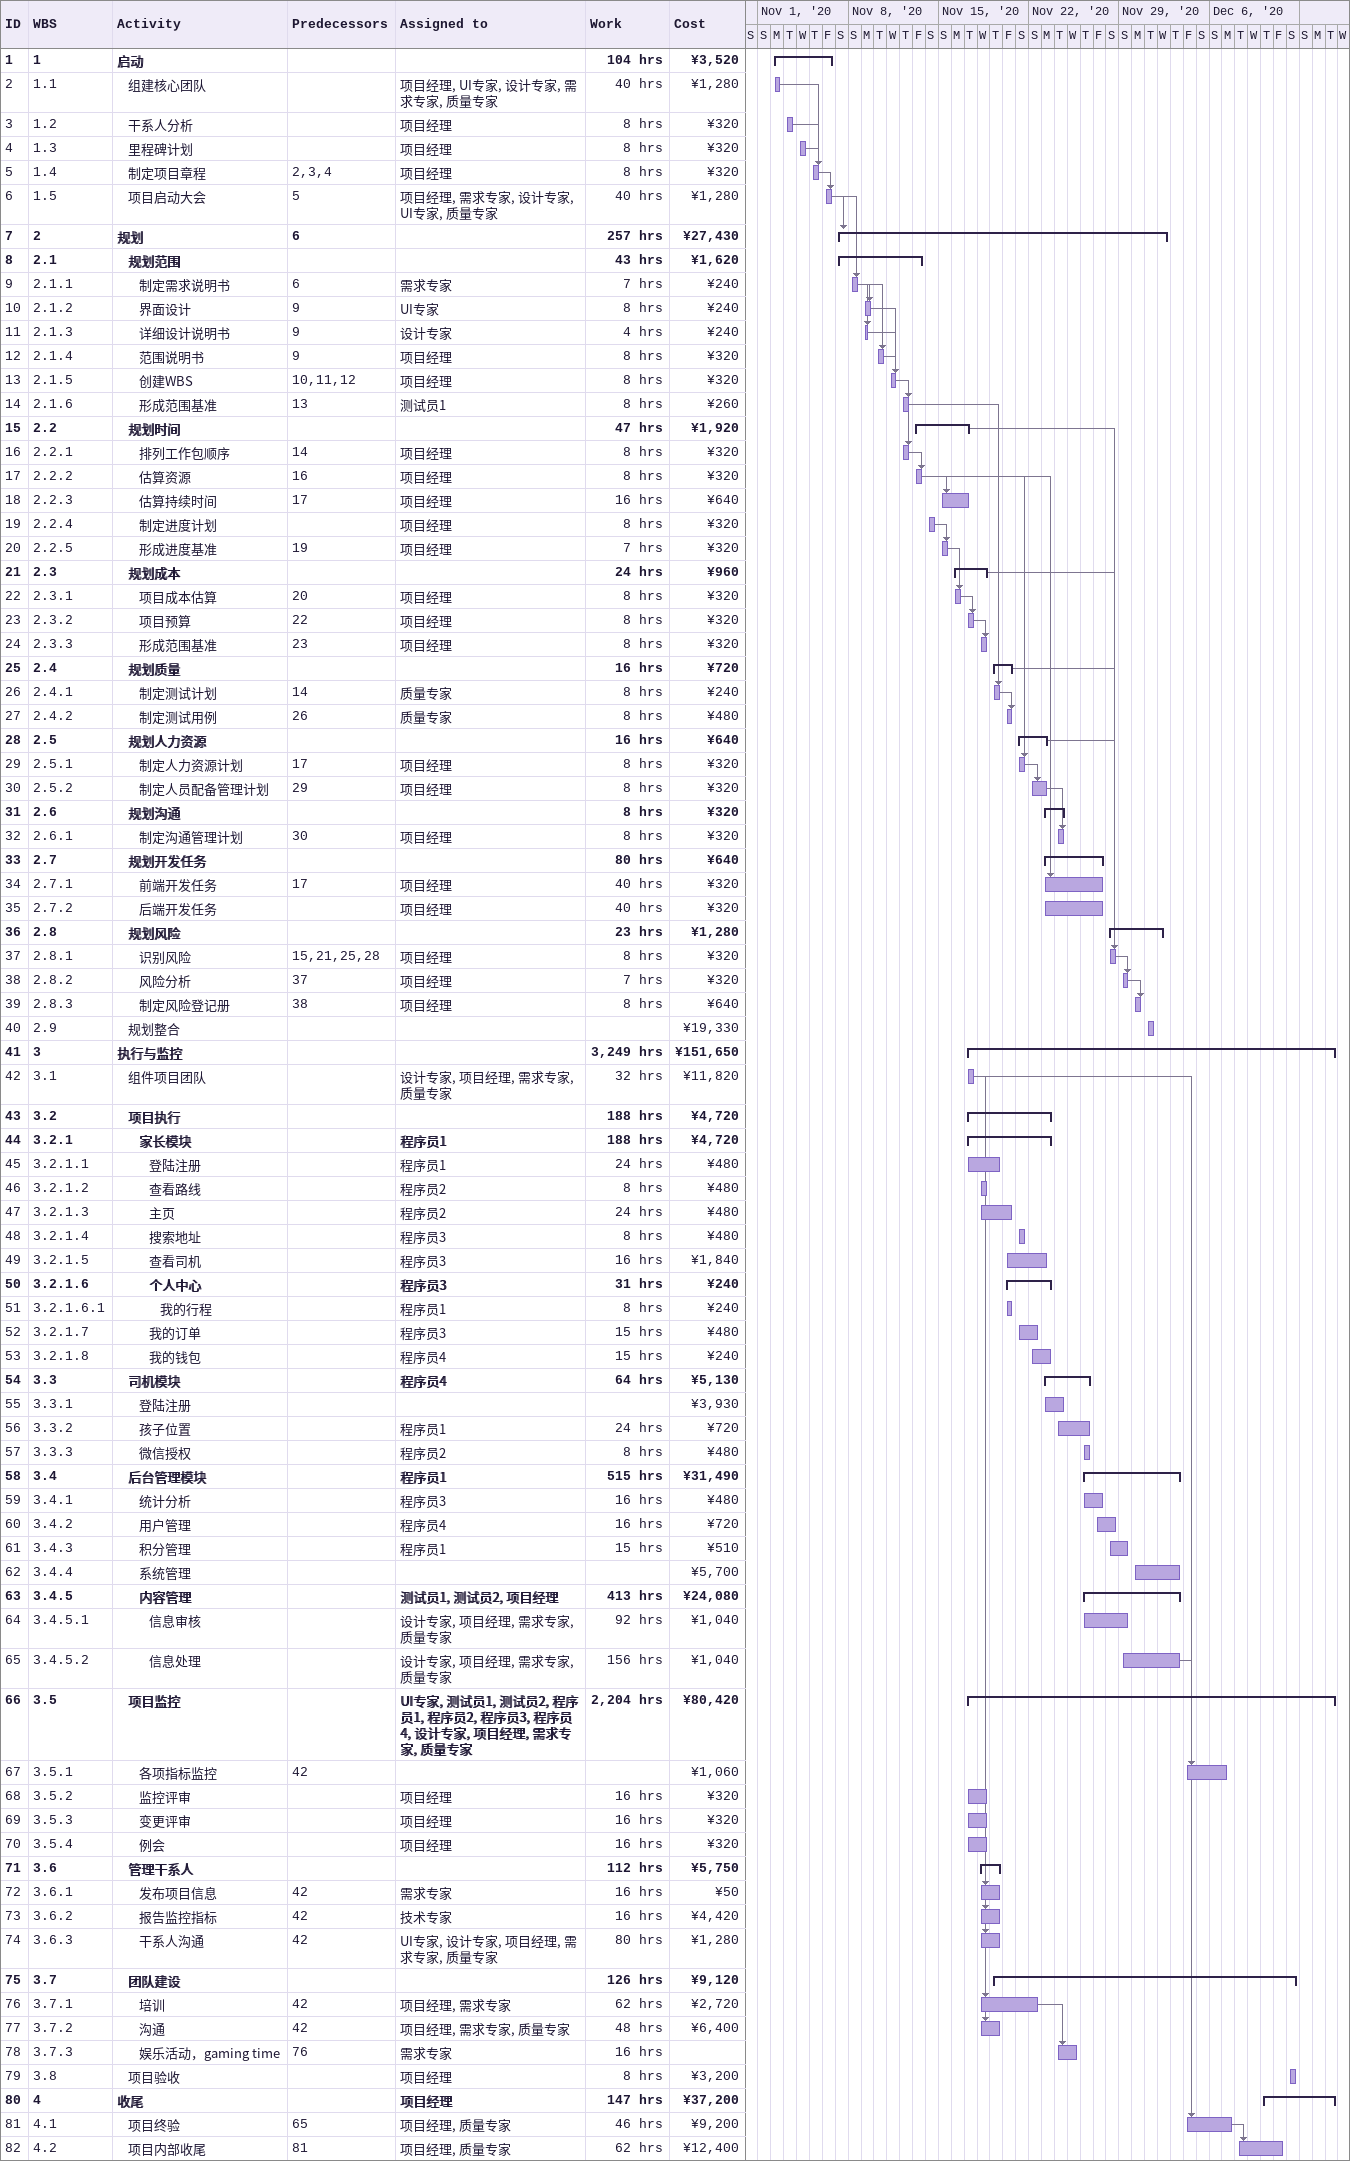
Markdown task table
| ID | WBS | Task | Start | Finish | Predecessors | Resources | Work (h) | Cost (¥) |
|---|---|---|---|---|---|---|---|---|
| 1 | 1 | **启动** | 2020-11-02 | 2020-11-06 |  |  | 104 | 3520 |
| 2 | 1.1 | 组建核心团队 | 2020-11-02 | 2020-11-02 |  | 项目经理, UI专家, 设计专家, 需求专家, 质量专家 | 40 | 1280 |
| 3 | 1.2 | 干系人分析 | 2020-11-03 | 2020-11-03 |  | 项目经理 | 8 | 320 |
| 4 | 1.3 | 里程碑计划 | 2020-11-04 | 2020-11-04 |  | 项目经理 | 8 | 320 |
| 5 | 1.4 | 制定项目章程 | 2020-11-05 | 2020-11-05 | 2, 3, 4 | 项目经理 | 8 | 320 |
| 6 | 1.5 | 项目启动大会 | 2020-11-06 | 2020-11-06 | 5 | 项目经理, 需求专家, 设计专家, UI专家, 质量专家 | 40 | 1280 |
| 7 | 2 | **规划** | 2020-11-07 | 2020-12-02 | 6 |  | 257 | 27430 |
| 8 | 2.1 | **规划范围** | 2020-11-07 | 2020-11-13 |  |  | 43 | 1620 |
| 9 | 2.1.1 | 制定需求说明书 | 2020-11-08 | 2020-11-08 | 6 | 需求专家 | 7 | 240 |
| 10 | 2.1.2 | 界面设计 | 2020-11-09 | 2020-11-09 | 9 | UI专家 | 8 | 240 |
| 11 | 2.1.3 | 详细设计说明书 | 2020-11-09 | 2020-11-09 | 9 | 设计专家 | 4 | 240 |
| 12 | 2.1.4 | 范围说明书 | 2020-11-10 | 2020-11-10 | 9 | 项目经理 | 8 | 320 |
| 13 | 2.1.5 | 创建WBS | 2020-11-11 | 2020-11-11 | 10, 11, 12 | 项目经理 | 8 | 320 |
| 14 | 2.1.6 | 形成范围基准 | 2020-11-12 | 2020-11-12 | 13 | 测试员1 | 8 | 260 |
| 15 | 2.2 | **规划时间** | 2020-11-13 | 2020-11-17 |  |  | 47 | 1920 |
| 16 | 2.2.1 | 排列工作包顺序 | 2020-11-12 | 2020-11-12 | 14 | 项目经理 | 8 | 320 |
| 17 | 2.2.2 | 估算资源 | 2020-11-13 | 2020-11-13 | 16 | 项目经理 | 8 | 320 |
| 18 | 2.2.3 | 估算持续时间 | 2020-11-15 | 2020-11-17 | 17 | 项目经理 | 16 | 640 |
| 19 | 2.2.4 | 制定进度计划 | 2020-11-14 | 2020-11-14 |  | 项目经理 | 8 | 320 |
| 20 | 2.2.5 | 形成进度基准 | 2020-11-15 | 2020-11-15 | 19 | 项目经理 | 7 | 320 |
| 21 | 2.3 | **规划成本** | 2020-11-16 | 2020-11-18 |  |  | 24 | 960 |
| 22 | 2.3.1 | 项目成本估算 | 2020-11-16 | 2020-11-16 | 20 | 项目经理 | 8 | 320 |
| 23 | 2.3.2 | 项目预算 | 2020-11-17 | 2020-11-17 | 22 | 项目经理 | 8 | 320 |
| 24 | 2.3.3 | 形成范围基准 | 2020-11-18 | 2020-11-18 | 23 | 项目经理 | 8 | 320 |
| 25 | 2.4 | **规划质量** | 2020-11-19 | 2020-11-20 |  |  | 16 | 720 |
| 26 | 2.4.1 | 制定测试计划 | 2020-11-19 | 2020-11-19 | 14 | 质量专家 | 8 | 240 |
| 27 | 2.4.2 | 制定测试用例 | 2020-11-20 | 2020-11-20 | 26 | 质量专家 | 8 | 480 |
| 28 | 2.5 | **规划人力资源** | 2020-11-21 | 2020-11-23 |  |  | 16 | 640 |
| 29 | 2.5.1 | 制定人力资源计划 | 2020-11-21 | 2020-11-21 | 17 | 项目经理 | 8 | 320 |
| 30 | 2.5.2 | 制定人员配备管理计划 | 2020-11-22 | 2020-11-23 | 29 | 项目经理 | 8 | 320 |
| 31 | 2.6 | **规划沟通** | 2020-11-23 | 2020-11-24 |  |  | 8 | 320 |
| 32 | 2.6.1 | 制定沟通管理计划 | 2020-11-24 | 2020-11-24 | 30 | 项目经理 | 8 | 320 |
| 33 | 2.7 | **规划开发任务** | 2020-11-23 | 2020-11-27 |  |  | 80 | 640 |
| 34 | 2.7.1 | 前端开发任务 | 2020-11-23 | 2020-11-27 | 17 | 项目经理 | 40 | 320 |
| 35 | 2.7.2 | 后端开发任务 | 2020-11-23 | 2020-11-27 |  | 项目经理 | 40 | 320 |
| 36 | 2.8 | **规划风险** | 2020-11-28 | 2020-12-02 |  |  | 23 | 1280 |
| 37 | 2.8.1 | 识别风险 | 2020-11-28 | 2020-11-28 | 15, 21, 25, 28 | 项目经理 | 8 | 320 |
| 38 | 2.8.2 | 风险分析 | 2020-11-29 | 2020-11-29 | 37 | 项目经理 | 7 | 320 |
| 39 | 2.8.3 | 制定风险登记册 | 2020-11-30 | 2020-11-30 | 38 | 项目经理 | 8 | 640 |
| 40 | 2.9 | 规划整合 | 2020-12-01 | 2020-12-01 |  |  |  | 19330 |
| 41 | 3 | **执行与监控** | 2020-11-17 | 2020-12-15 |  |  | 3249 | 151650 |
| 42 | 3.1 | 组件项目团队 | 2020-11-17 | 2020-11-17 |  | 设计专家, 项目经理, 需求专家, 质量专家 | 32 | 11820 |
| 43 | 3.2 | **项目执行** | 2020-11-17 | 2020-11-23 |  |  | 188 | 4720 |
| 44 | 3.2.1 | **家长模块** | 2020-11-17 | 2020-11-23 |  | 程序员1 | 188 | 4720 |
| 45 | 3.2.1.1 | 登陆注册 | 2020-11-17 | 2020-11-19 |  | 程序员1 | 24 | 480 |
| 46 | 3.2.1.2 | 查看路线 | 2020-11-18 | 2020-11-18 |  | 程序员2 | 8 | 480 |
| 47 | 3.2.1.3 | 主页 | 2020-11-18 | 2020-11-20 |  | 程序员2 | 24 | 480 |
| 48 | 3.2.1.4 | 搜索地址 | 2020-11-21 | 2020-11-21 |  | 程序员3 | 8 | 480 |
| 49 | 3.2.1.5 | 查看司机 | 2020-11-20 | 2020-11-23 |  | 程序员3 | 16 | 1840 |
| 50 | 3.2.1.6 | **个人中心** | 2020-11-20 | 2020-11-23 |  | 程序员3 | 31 | 240 |
| 51 | 3.2.1.6.1 | 我的行程 | 2020-11-20 | 2020-11-20 |  | 程序员1 | 8 | 240 |
| 52 | 3.2.1.7 | 我的订单 | 2020-11-21 | 2020-11-22 |  | 程序员3 | 15 | 480 |
| 53 | 3.2.1.8 | 我的钱包 | 2020-11-22 | 2020-11-23 |  | 程序员4 | 15 | 240 |
| 54 | 3.3 | **司机模块** | 2020-11-23 | 2020-11-26 |  | 程序员4 | 64 | 5130 |
| 55 | 3.3.1 | 登陆注册 | 2020-11-23 | 2020-11-24 |  |  |  | 3930 |
| 56 | 3.3.2 | 孩子位置 | 2020-11-24 | 2020-11-26 |  | 程序员1 | 24 | 720 |
| 57 | 3.3.3 | 微信授权 | 2020-11-26 | 2020-11-26 |  | 程序员2 | 8 | 480 |
| 58 | 3.4 | **后台管理模块** | 2020-11-26 | 2020-12-03 |  | 程序员1 | 515 | 31490 |
| 59 | 3.4.1 | 统计分析 | 2020-11-26 | 2020-11-27 |  | 程序员3 | 16 | 480 |
| 60 | 3.4.2 | 用户管理 | 2020-11-27 | 2020-11-28 |  | 程序员4 | 16 | 720 |
| 61 | 3.4.3 | 积分管理 | 2020-11-28 | 2020-11-29 |  | 程序员1 | 15 | 510 |
| 62 | 3.4.4 | 系统管理 | 2020-11-30 | 2020-12-03 |  |  |  | 5700 |
| 63 | 3.4.5 | **内容管理** | 2020-11-26 | 2020-12-03 |  | 测试员1, 测试员2, 项目经理 | 413 | 24080 |
| 64 | 3.4.5.1 | 信息审核 | 2020-11-26 | 2020-11-29 |  | 设计专家, 项目经理, 需求专家, 质量专家 | 92 | 1040 |
| 65 | 3.4.5.2 | 信息处理 | 2020-11-29 | 2020-12-03 |  | 设计专家, 项目经理, 需求专家, 质量专家 | 156 | 1040 |
| 66 | 3.5 | **项目监控** | 2020-11-17 | 2020-12-15 |  | UI专家, 测试员1, 测试员2, 程序员1, 程序员2, 程序员3, 程序员4, 设计专家, 项目经理, 需求专家, 质量专家 | 2204 | 80420 |
| 67 | 3.5.1 | 各项指标监控 | 2020-12-04 | 2020-12-07 | 42 |  |  | 1060 |
| 68 | 3.5.2 | 监控评审 | 2020-11-17 | 2020-11-18 |  | 项目经理 | 16 | 320 |
| 69 | 3.5.3 | 变更评审 | 2020-11-17 | 2020-11-18 |  | 项目经理 | 16 | 320 |
| 70 | 3.5.4 | 例会 | 2020-11-17 | 2020-11-18 |  | 项目经理 | 16 | 320 |
| 71 | 3.6 | **管理干系人** | 2020-11-18 | 2020-11-19 |  |  | 112 | 5750 |
| 72 | 3.6.1 | 发布项目信息 | 2020-11-18 | 2020-11-19 | 42 | 需求专家 | 16 | 50 |
| 73 | 3.6.2 | 报告监控指标 | 2020-11-18 | 2020-11-19 | 42 | 技术专家 | 16 | 4420 |
| 74 | 3.6.3 | 干系人沟通 | 2020-11-18 | 2020-11-19 | 42 | UI专家, 设计专家, 项目经理, 需求专家, 质量专家 | 80 | 1280 |
| 75 | 3.7 | **团队建设** | 2020-11-19 | 2020-12-12 |  |  | 126 | 9120 |
| 76 | 3.7.1 | 培训 | 2020-11-18 | 2020-11-22 | 42 | 项目经理, 需求专家 | 62 | 2720 |
| 77 | 3.7.2 | 沟通 | 2020-11-18 | 2020-11-19 | 42 | 项目经理, 需求专家, 质量专家 | 48 | 6400 |
| 78 | 3.7.3 | 娱乐活动，gaming time | 2020-11-24 | 2020-11-25 | 76 | 需求专家 | 16 |  |
| 79 | 3.8 | 项目验收 | 2020-12-12 | 2020-12-12 |  | 项目经理 | 8 | 3200 |
| 80 | 4 | **收尾** | 2020-12-10 | 2020-12-15 |  | 项目经理 | 147 | 37200 |
| 81 | 4.1 | 项目终验 | 2020-12-04 | 2020-12-07 | 65 | 项目经理, 质量专家 | 46 | 9200 |
| 82 | 4.2 | 项目内部收尾 | 2020-12-08 | 2020-12-11 | 81 | 项目经理, 质量专家 | 62 | 12400 |
